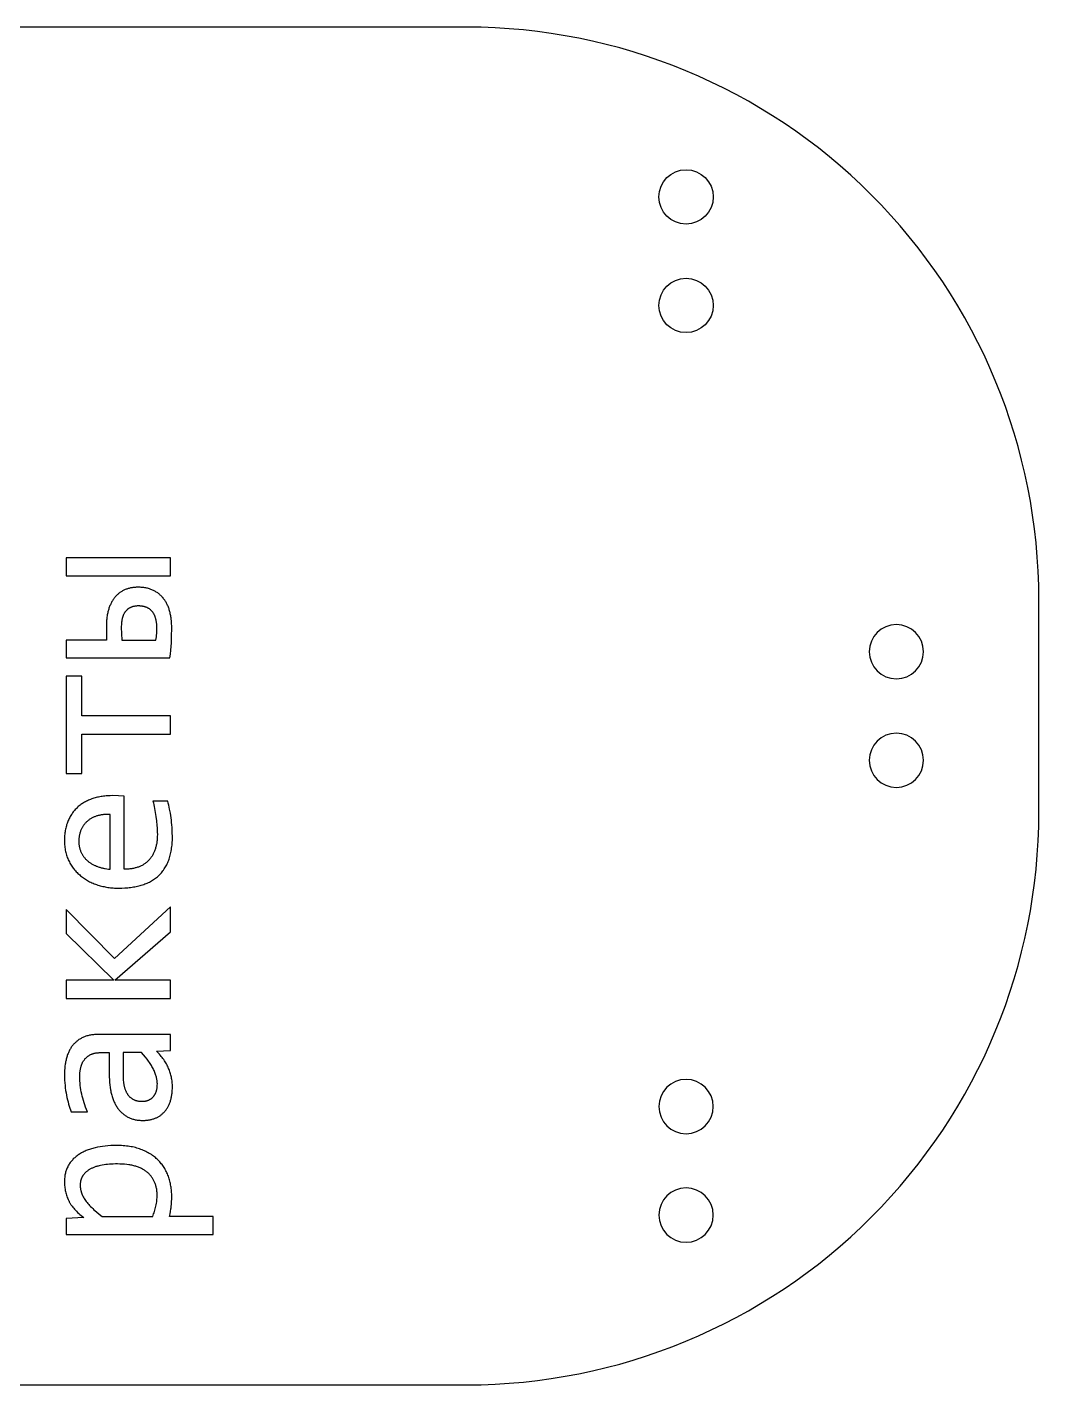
# Model space of a CAD drawing. Extents: x -175 to 175, y 1066 to 1531.
# Drawn here: x 25.9 to 175, y 1066 to 1266 of the extents above; entities that cross this region are included whole.
import ezdxf

# ---------------------------------------------------------------- set-up
doc = ezdxf.new("R2010")
doc.units = 0
doc.layers.add('DEFAULT', color=7, linetype='CONTINUOUS')

msp = doc.modelspace()

# ---------------------------------------------------------------- linework, layer by layer
at = {"layer": 'DEFAULT'}
msp.add_lwpolyline([(175, 1150.32), (175, 1181.68, 0.414214), (90.68, 1266), (-90.68, 1266, 0.414214), (-175, 1181.68), (-175, 1150.32, 0.414214), (-90.68, 1066), (90.68, 1066, 0.414214)], format="xyb", close=True, dxfattribs=at)
for points in [[(47, 1185.18), (47, 1187.81), (31.64, 1187.81), (31.64, 1185.18)], [(37.57, 1175.72), (31.64, 1175.72), (31.64, 1173.09), (46.91, 1173.09), (46.99, 1173.65), (47.05, 1174.21), (47.1, 1174.77), (47.13, 1175.32), (47.17, 1176.38), (47.18, 1177.39), (47.18, 1177.77), (47.16, 1178.13), (47.14, 1178.48), (47.1, 1178.82), (47.08, 1178.98), (47.06, 1179.14), (47.03, 1179.3), (47, 1179.45), (46.97, 1179.6), (46.94, 1179.75), (46.9, 1179.89), (46.86, 1180.03), (46.82, 1180.17), (46.78, 1180.3), (46.73, 1180.43), (46.68, 1180.56), (46.63, 1180.69), (46.58, 1180.81), (46.52, 1180.94), (46.46, 1181.05), (46.4, 1181.17), (46.34, 1181.28), (46.28, 1181.39), (46.21, 1181.5), (46.14, 1181.61), (46.07, 1181.71), (45.99, 1181.81), (45.91, 1181.91), (45.83, 1182), (45.75, 1182.09), (45.67, 1182.18), (45.58, 1182.27), (45.49, 1182.35), (45.4, 1182.43), (45.31, 1182.51), (45.21, 1182.58), (45.11, 1182.65), (45.01, 1182.72), (44.91, 1182.79), (44.8, 1182.85), (44.7, 1182.92), (44.59, 1182.97), (44.47, 1183.03), (44.36, 1183.08), (44.24, 1183.13), (44.12, 1183.18), (44, 1183.22), (43.88, 1183.26), (43.75, 1183.3), (43.62, 1183.34), (43.49, 1183.37), (43.36, 1183.39), (43.22, 1183.42), (43.09, 1183.44), (42.95, 1183.46), (42.8, 1183.47), (42.66, 1183.48), (42.51, 1183.49), (42.36, 1183.49), (42.21, 1183.5), (42.08, 1183.5), (41.96, 1183.49), (41.84, 1183.48), (41.71, 1183.47), (41.59, 1183.46), (41.47, 1183.45), (41.35, 1183.43), (41.24, 1183.41), (41.12, 1183.39), (41, 1183.36), (40.89, 1183.33), (40.78, 1183.3), (40.67, 1183.26), (40.55, 1183.23), (40.44, 1183.19), (40.34, 1183.14), (40.23, 1183.1), (40.12, 1183.05), (40.02, 1183), (39.92, 1182.95), (39.82, 1182.89), (39.72, 1182.83), (39.63, 1182.77), (39.53, 1182.7), (39.44, 1182.63), (39.35, 1182.56), (39.26, 1182.49), (39.18, 1182.41), (39.09, 1182.33), (39.01, 1182.25), (38.93, 1182.16), (38.85, 1182.07), (38.78, 1181.98), (38.7, 1181.89), (38.63, 1181.79), (38.56, 1181.69), (38.49, 1181.59), (38.43, 1181.48), (38.36, 1181.38), (38.3, 1181.26), (38.24, 1181.15), (38.18, 1181.03), (38.13, 1180.91), (38.08, 1180.79), (38.03, 1180.67), (37.98, 1180.54), (37.93, 1180.41), (37.89, 1180.28), (37.85, 1180.14), (37.81, 1180), (37.77, 1179.86), (37.74, 1179.71), (37.71, 1179.57), (37.68, 1179.42), (37.65, 1179.26), (37.63, 1179.11), (37.61, 1178.95), (37.59, 1178.79), (37.58, 1178.62), (37.56, 1178.45), (37.55, 1178.11), (37.54, 1177.76)], [(42.29, 1180.74), (42.21, 1180.74), (42.14, 1180.74), (42.07, 1180.74), (41.99, 1180.73), (41.92, 1180.72), (41.85, 1180.72), (41.78, 1180.71), (41.72, 1180.69), (41.65, 1180.68), (41.58, 1180.67), (41.52, 1180.65), (41.46, 1180.64), (41.39, 1180.62), (41.33, 1180.6), (41.27, 1180.58), (41.21, 1180.55), (41.16, 1180.53), (41.1, 1180.5), (41.04, 1180.48), (40.99, 1180.45), (40.93, 1180.42), (40.88, 1180.38), (40.83, 1180.35), (40.78, 1180.32), (40.73, 1180.28), (40.68, 1180.24), (40.63, 1180.2), (40.59, 1180.16), (40.54, 1180.12), (40.5, 1180.08), (40.45, 1180.03), (40.41, 1179.98), (40.37, 1179.94), (40.33, 1179.89), (40.29, 1179.83), (40.26, 1179.78), (40.22, 1179.73), (40.19, 1179.67), (40.15, 1179.61), (40.12, 1179.55), (40.09, 1179.49), (40.06, 1179.42), (40.03, 1179.36), (40.01, 1179.29), (39.98, 1179.22), (39.96, 1179.15), (39.93, 1179.08), (39.91, 1179), (39.89, 1178.93), (39.87, 1178.85), (39.86, 1178.77), (39.84, 1178.69), (39.83, 1178.61), (39.81, 1178.52), (39.79, 1178.34), (39.77, 1178.16), (39.76, 1177.97), (39.75, 1177.78), (39.75, 1177.57), (39.76, 1176.67), (39.81, 1175.72), (44.86, 1175.72), (44.89, 1175.96), (44.92, 1176.2), (44.94, 1176.43), (44.96, 1176.66), (44.97, 1177.1), (44.98, 1177.54), (44.98, 1177.77), (44.97, 1177.99), (44.96, 1178.1), (44.95, 1178.2), (44.94, 1178.3), (44.92, 1178.4), (44.91, 1178.49), (44.89, 1178.59), (44.88, 1178.68), (44.86, 1178.76), (44.83, 1178.85), (44.81, 1178.93), (44.79, 1179.01), (44.76, 1179.09), (44.73, 1179.17), (44.7, 1179.24), (44.67, 1179.31), (44.64, 1179.38), (44.61, 1179.45), (44.57, 1179.51), (44.54, 1179.58), (44.5, 1179.64), (44.46, 1179.7), (44.42, 1179.76), (44.38, 1179.81), (44.34, 1179.87), (44.3, 1179.92), (44.26, 1179.97), (44.21, 1180.02), (44.17, 1180.06), (44.12, 1180.11), (44.08, 1180.15), (44.03, 1180.19), (43.98, 1180.23), (43.93, 1180.27), (43.88, 1180.3), (43.82, 1180.34), (43.77, 1180.37), (43.72, 1180.4), (43.66, 1180.43), (43.61, 1180.46), (43.55, 1180.49), (43.49, 1180.51), (43.43, 1180.54), (43.37, 1180.56), (43.31, 1180.58), (43.25, 1180.6), (43.19, 1180.62), (43.13, 1180.64), (43.06, 1180.65), (43, 1180.67), (42.94, 1180.68), (42.87, 1180.69), (42.81, 1180.7), (42.75, 1180.71), (42.68, 1180.72), (42.62, 1180.73), (42.55, 1180.73), (42.49, 1180.74), (42.42, 1180.74), (42.35, 1180.74)], [(33.93, 1170.4), (31.64, 1170.4), (31.64, 1156.04), (33.93, 1156.04), (33.93, 1161.87), (47, 1161.87), (47, 1164.57), (33.93, 1164.57)], [(38.51, 1152.8), (38.1, 1152.79), (37.9, 1152.78), (37.71, 1152.77), (37.51, 1152.76), (37.32, 1152.74), (37.13, 1152.72), (36.95, 1152.69), (36.76, 1152.66), (36.58, 1152.63), (36.4, 1152.59), (36.23, 1152.55), (36.05, 1152.51), (35.88, 1152.47), (35.71, 1152.42), (35.55, 1152.36), (35.38, 1152.31), (35.22, 1152.25), (35.06, 1152.19), (34.91, 1152.12), (34.76, 1152.05), (34.61, 1151.98), (34.46, 1151.9), (34.32, 1151.82), (34.18, 1151.74), (34.05, 1151.66), (33.91, 1151.57), (33.78, 1151.48), (33.66, 1151.38), (33.53, 1151.28), (33.41, 1151.18), (33.3, 1151.08), (33.18, 1150.97), (33.07, 1150.86), (32.96, 1150.75), (32.86, 1150.63), (32.76, 1150.51), (32.66, 1150.39), (32.57, 1150.26), (32.48, 1150.13), (32.39, 1150), (32.3, 1149.86), (32.22, 1149.73), (32.14, 1149.59), (32.07, 1149.44), (32, 1149.29), (31.93, 1149.14), (31.87, 1148.99), (31.8, 1148.83), (31.75, 1148.67), (31.69, 1148.51), (31.65, 1148.35), (31.6, 1148.18), (31.56, 1148.01), (31.52, 1147.84), (31.49, 1147.66), (31.46, 1147.48), (31.43, 1147.3), (31.41, 1147.11), (31.39, 1146.92), (31.38, 1146.73), (31.37, 1146.54), (31.36, 1146.34), (31.36, 1146.14), (31.36, 1145.94), (31.37, 1145.74), (31.38, 1145.54), (31.4, 1145.34), (31.42, 1145.15), (31.45, 1144.95), (31.48, 1144.77), (31.52, 1144.58), (31.56, 1144.4), (31.61, 1144.22), (31.66, 1144.04), (31.72, 1143.86), (31.79, 1143.69), (31.85, 1143.52), (31.93, 1143.35), (32, 1143.19), (32.09, 1143.03), (32.17, 1142.87), (32.26, 1142.72), (32.35, 1142.57), (32.45, 1142.42), (32.55, 1142.27), (32.65, 1142.13), (32.76, 1141.99), (32.87, 1141.86), (32.98, 1141.72), (33.1, 1141.59), (33.22, 1141.47), (33.35, 1141.34), (33.47, 1141.22), (33.61, 1141.11), (33.74, 1140.99), (33.88, 1140.88), (34.02, 1140.78), (34.16, 1140.67), (34.31, 1140.57), (34.46, 1140.48), (34.61, 1140.38), (34.77, 1140.29), (34.92, 1140.21), (35.08, 1140.12), (35.25, 1140.04), (35.41, 1139.97), (35.58, 1139.89), (35.75, 1139.82), (35.92, 1139.76), (36.1, 1139.69), (36.28, 1139.63), (36.46, 1139.58), (36.65, 1139.52), (36.83, 1139.47), (37.01, 1139.43), (37.2, 1139.39), (37.39, 1139.35), (37.58, 1139.31), (37.77, 1139.28), (37.96, 1139.26), (38.16, 1139.23), (38.35, 1139.21), (38.55, 1139.2), (38.75, 1139.18), (38.95, 1139.17), (39.15, 1139.17), (39.35, 1139.17), (39.81, 1139.17), (40.26, 1139.19), (40.69, 1139.23), (40.91, 1139.25), (41.12, 1139.28), (41.33, 1139.3), (41.53, 1139.34), (41.73, 1139.37), (41.93, 1139.41), (42.12, 1139.45), (42.32, 1139.5), (42.51, 1139.55), (42.69, 1139.6), (42.88, 1139.66), (43.05, 1139.72), (43.23, 1139.78), (43.4, 1139.85), (43.57, 1139.92), (43.74, 1140), (43.9, 1140.07), (44.05, 1140.16), (44.21, 1140.24), (44.36, 1140.33), (44.51, 1140.43), (44.65, 1140.52), (44.79, 1140.62), (44.93, 1140.73), (45.06, 1140.84), (45.19, 1140.95), (45.31, 1141.06), (45.43, 1141.18), (45.55, 1141.31), (45.67, 1141.44), (45.78, 1141.57), (45.88, 1141.7), (45.98, 1141.84), (46.08, 1141.99), (46.18, 1142.14), (46.27, 1142.29), (46.36, 1142.44), (46.44, 1142.6), (46.52, 1142.77), (46.6, 1142.93), (46.67, 1143.11), (46.74, 1143.28), (46.8, 1143.46), (46.87, 1143.65), (46.92, 1143.84), (46.97, 1144.03), (47.02, 1144.23), (47.07, 1144.43), (47.11, 1144.63), (47.14, 1144.84), (47.17, 1145.06), (47.2, 1145.28), (47.22, 1145.5), (47.24, 1145.73), (47.26, 1145.96), (47.27, 1146.19), (47.27, 1146.43), (47.28, 1146.68), (47.26, 1147.41), (47.23, 1148.12), (47.2, 1148.48), (47.17, 1148.83), (47.13, 1149.17), (47.08, 1149.52), (46.98, 1150.19), (46.86, 1150.82), (46.8, 1151.12), (46.73, 1151.41), (46.66, 1151.7), (46.59, 1151.97), (44.4, 1151.97), (44.47, 1151.72), (44.53, 1151.46), (44.59, 1151.19), (44.65, 1150.91), (44.76, 1150.32), (44.86, 1149.71), (44.94, 1149.07), (45, 1148.41), (45.03, 1148.07), (45.04, 1147.74), (45.05, 1147.4), (45.06, 1147.06), (45.05, 1146.76), (45.04, 1146.46), (45.03, 1146.32), (45.01, 1146.17), (45, 1146.03), (44.98, 1145.9), (44.96, 1145.76), (44.93, 1145.63), (44.91, 1145.5), (44.88, 1145.37), (44.85, 1145.24), (44.81, 1145.12), (44.78, 1144.99), (44.74, 1144.87), (44.7, 1144.76), (44.66, 1144.64), (44.61, 1144.53), (44.56, 1144.42), (44.51, 1144.31), (44.46, 1144.2), (44.4, 1144.1), (44.35, 1144), (44.29, 1143.9), (44.22, 1143.8), (44.16, 1143.71), (44.09, 1143.61), (44.02, 1143.52), (43.95, 1143.44), (43.87, 1143.35), (43.79, 1143.27), (43.71, 1143.19), (43.63, 1143.11), (43.55, 1143.03), (43.46, 1142.96), (43.37, 1142.89), (43.28, 1142.82), (43.19, 1142.75), (43.09, 1142.69), (43, 1142.63), (42.9, 1142.57), (42.8, 1142.52), (42.69, 1142.47), (42.59, 1142.41), (42.48, 1142.37), (42.37, 1142.32), (42.26, 1142.28), (42.14, 1142.24), (42.03, 1142.2), (41.91, 1142.17), (41.79, 1142.14), (41.67, 1142.11), (41.54, 1142.08), (41.41, 1142.06), (41.29, 1142.03), (41.15, 1142.01), (41.02, 1142), (40.88, 1141.98), (40.75, 1141.97), (40.61, 1141.96), (40.47, 1141.96), (40.32, 1141.95), (40.18, 1141.95), (40.18, 1152.74)], [(38.12, 1150.03), (38, 1150.04), (37.87, 1150.04), (37.75, 1150.04), (37.62, 1150.04), (37.5, 1150.03), (37.38, 1150.02), (37.26, 1150.02), (37.14, 1150), (37.03, 1149.99), (36.91, 1149.97), (36.8, 1149.96), (36.69, 1149.94), (36.57, 1149.91), (36.47, 1149.89), (36.36, 1149.86), (36.25, 1149.83), (36.14, 1149.8), (36.04, 1149.77), (35.94, 1149.73), (35.84, 1149.69), (35.74, 1149.65), (35.65, 1149.61), (35.55, 1149.57), (35.46, 1149.52), (35.37, 1149.47), (35.28, 1149.42), (35.19, 1149.37), (35.11, 1149.31), (35.03, 1149.26), (34.95, 1149.2), (34.87, 1149.14), (34.79, 1149.07), (34.71, 1149.01), (34.64, 1148.94), (34.57, 1148.87), (34.5, 1148.8), (34.43, 1148.73), (34.37, 1148.65), (34.3, 1148.58), (34.24, 1148.5), (34.18, 1148.42), (34.13, 1148.33), (34.07, 1148.25), (34.02, 1148.16), (33.97, 1148.07), (33.92, 1147.98), (33.88, 1147.89), (33.83, 1147.8), (33.79, 1147.7), (33.75, 1147.6), (33.72, 1147.5), (33.68, 1147.4), (33.65, 1147.29), (33.62, 1147.19), (33.6, 1147.08), (33.57, 1146.97), (33.55, 1146.86), (33.54, 1146.74), (33.52, 1146.63), (33.51, 1146.51), (33.5, 1146.39), (33.49, 1146.27), (33.49, 1146.15), (33.49, 1146.02), (33.49, 1145.91), (33.49, 1145.81), (33.5, 1145.7), (33.51, 1145.59), (33.52, 1145.49), (33.54, 1145.39), (33.55, 1145.29), (33.57, 1145.19), (33.59, 1145.09), (33.62, 1144.99), (33.65, 1144.89), (33.68, 1144.8), (33.71, 1144.71), (33.75, 1144.61), (33.78, 1144.52), (33.82, 1144.43), (33.87, 1144.34), (33.91, 1144.25), (33.96, 1144.17), (34.01, 1144.08), (34.06, 1144), (34.12, 1143.92), (34.17, 1143.84), (34.23, 1143.76), (34.29, 1143.68), (34.35, 1143.61), (34.42, 1143.54), (34.48, 1143.46), (34.55, 1143.39), (34.62, 1143.32), (34.7, 1143.26), (34.77, 1143.19), (34.85, 1143.13), (34.93, 1143.06), (35.01, 1143), (35.09, 1142.94), (35.18, 1142.88), (35.27, 1142.83), (35.36, 1142.77), (35.45, 1142.72), (35.54, 1142.67), (35.63, 1142.62), (35.73, 1142.57), (35.83, 1142.52), (35.93, 1142.48), (36.03, 1142.43), (36.14, 1142.39), (36.24, 1142.35), (36.35, 1142.31), (36.46, 1142.27), (36.57, 1142.24), (36.68, 1142.2), (36.79, 1142.17), (36.91, 1142.14), (37.02, 1142.11), (37.14, 1142.09), (37.26, 1142.06), (37.38, 1142.04), (37.62, 1142), (37.87, 1141.97), (38.12, 1141.95)], [(47, 1136.41), (38.72, 1128.81), (31.64, 1136.01), (31.64, 1132.49), (38.66, 1125.59), (31.64, 1125.59), (31.64, 1122.93), (47, 1122.93), (47, 1125.59), (38.77, 1125.59), (47, 1132.75)], [(44.93, 1115.17), (47, 1115.23), (47, 1117.62), (36.41, 1117.62), (36.25, 1117.62), (36.09, 1117.61), (35.94, 1117.61), (35.79, 1117.59), (35.64, 1117.58), (35.49, 1117.56), (35.35, 1117.54), (35.21, 1117.52), (35.07, 1117.49), (34.94, 1117.46), (34.8, 1117.43), (34.67, 1117.39), (34.54, 1117.35), (34.42, 1117.3), (34.3, 1117.26), (34.18, 1117.21), (34.06, 1117.15), (33.94, 1117.1), (33.83, 1117.04), (33.72, 1116.98), (33.62, 1116.91), (33.51, 1116.85), (33.41, 1116.78), (33.31, 1116.7), (33.21, 1116.63), (33.12, 1116.55), (33.02, 1116.47), (32.93, 1116.39), (32.85, 1116.3), (32.76, 1116.21), (32.68, 1116.12), (32.6, 1116.02), (32.52, 1115.92), (32.45, 1115.82), (32.38, 1115.72), (32.31, 1115.61), (32.24, 1115.5), (32.18, 1115.39), (32.11, 1115.28), (32.05, 1115.16), (32, 1115.04), (31.94, 1114.92), (31.89, 1114.8), (31.84, 1114.67), (31.79, 1114.54), (31.75, 1114.41), (31.71, 1114.27), (31.67, 1114.13), (31.63, 1113.99), (31.6, 1113.85), (31.56, 1113.7), (31.53, 1113.56), (31.51, 1113.41), (31.48, 1113.26), (31.44, 1112.95), (31.4, 1112.63), (31.38, 1112.3), (31.37, 1111.97), (31.36, 1111.62), (31.37, 1111.24), (31.38, 1110.86), (31.41, 1110.48), (31.45, 1110.11), (31.49, 1109.74), (31.54, 1109.37), (31.6, 1109.02), (31.67, 1108.67), (31.74, 1108.33), (31.81, 1108), (31.9, 1107.67), (31.98, 1107.36), (32.16, 1106.77), (32.25, 1106.5), (32.34, 1106.24), (34.74, 1106.24), (34.49, 1106.9), (34.38, 1107.23), (34.27, 1107.56), (34.17, 1107.89), (34.08, 1108.21), (33.99, 1108.53), (33.92, 1108.84), (33.85, 1109.16), (33.79, 1109.48), (33.74, 1109.8), (33.7, 1110.12), (33.67, 1110.44), (33.64, 1110.76), (33.63, 1111.08), (33.63, 1111.41), (33.63, 1111.63), (33.64, 1111.84), (33.65, 1112.05), (33.67, 1112.15), (33.68, 1112.25), (33.69, 1112.34), (33.71, 1112.44), (33.72, 1112.53), (33.74, 1112.62), (33.76, 1112.71), (33.78, 1112.8), (33.81, 1112.88), (33.83, 1112.97), (33.86, 1113.05), (33.88, 1113.13), (33.91, 1113.21), (33.95, 1113.29), (33.98, 1113.36), (34.01, 1113.44), (34.05, 1113.51), (34.09, 1113.58), (34.13, 1113.64), (34.17, 1113.71), (34.21, 1113.78), (34.25, 1113.84), (34.3, 1113.9), (34.35, 1113.96), (34.39, 1114.01), (34.44, 1114.07), (34.5, 1114.12), (34.55, 1114.18), (34.6, 1114.23), (34.66, 1114.27), (34.71, 1114.32), (34.77, 1114.37), (34.83, 1114.41), (34.89, 1114.45), (34.95, 1114.49), (35.01, 1114.53), (35.07, 1114.57), (35.13, 1114.6), (35.2, 1114.64), (35.26, 1114.67), (35.33, 1114.7), (35.4, 1114.72), (35.47, 1114.75), (35.54, 1114.78), (35.61, 1114.8), (35.68, 1114.82), (35.75, 1114.84), (35.83, 1114.86), (35.9, 1114.87), (35.98, 1114.89), (36.06, 1114.9), (36.13, 1114.91), (36.21, 1114.92), (36.29, 1114.93), (36.37, 1114.93), (36.46, 1114.94), (36.54, 1114.94), (36.63, 1114.94), (37.97, 1114.94), (37.97, 1111.76), (37.98, 1111.35), (37.99, 1110.94), (38.02, 1110.56), (38.05, 1110.18), (38.1, 1109.82), (38.16, 1109.47), (38.19, 1109.3), (38.22, 1109.13), (38.26, 1108.97), (38.3, 1108.8), (38.34, 1108.65), (38.39, 1108.49), (38.43, 1108.34), (38.48, 1108.19), (38.54, 1108.05), (38.59, 1107.91), (38.65, 1107.77), (38.71, 1107.64), (38.77, 1107.5), (38.84, 1107.38), (38.9, 1107.25), (38.97, 1107.13), (39.05, 1107.01), (39.12, 1106.89), (39.2, 1106.78), (39.28, 1106.67), (39.36, 1106.57), (39.45, 1106.46), (39.53, 1106.36), (39.62, 1106.27), (39.71, 1106.18), (39.81, 1106.09), (39.9, 1106), (40, 1105.92), (40.1, 1105.84), (40.2, 1105.76), (40.3, 1105.69), (40.4, 1105.62), (40.51, 1105.56), (40.62, 1105.49), (40.73, 1105.44), (40.84, 1105.38), (40.95, 1105.33), (41.07, 1105.28), (41.19, 1105.23), (41.31, 1105.19), (41.43, 1105.15), (41.55, 1105.12), (41.68, 1105.09), (41.81, 1105.06), (41.94, 1105.03), (42.07, 1105.01), (42.2, 1104.99), (42.34, 1104.98), (42.47, 1104.97), (42.61, 1104.96), (42.76, 1104.95), (42.9, 1104.95), (43.02, 1104.95), (43.13, 1104.95), (43.24, 1104.96), (43.36, 1104.97), (43.47, 1104.98), (43.58, 1104.99), (43.69, 1105), (43.8, 1105.02), (43.91, 1105.04), (44.01, 1105.06), (44.12, 1105.08), (44.22, 1105.11), (44.32, 1105.14), (44.43, 1105.17), (44.53, 1105.2), (44.63, 1105.23), (44.73, 1105.27), (44.82, 1105.31), (44.92, 1105.35), (45.01, 1105.39), (45.11, 1105.44), (45.2, 1105.49), (45.28, 1105.54), (45.37, 1105.6), (45.46, 1105.65), (45.54, 1105.71), (45.62, 1105.77), (45.71, 1105.84), (45.78, 1105.91), (45.86, 1105.97), (45.94, 1106.05), (46.01, 1106.12), (46.09, 1106.2), (46.16, 1106.28), (46.23, 1106.36), (46.29, 1106.44), (46.36, 1106.53), (46.42, 1106.62), (46.48, 1106.71), (46.54, 1106.81), (46.6, 1106.9), (46.65, 1107), (46.7, 1107.11), (46.75, 1107.21), (46.8, 1107.32), (46.85, 1107.43), (46.9, 1107.54), (46.94, 1107.66), (46.98, 1107.78), (47.02, 1107.9), (47.05, 1108.02), (47.09, 1108.15), (47.12, 1108.28), (47.14, 1108.41), (47.17, 1108.55), (47.19, 1108.69), (47.21, 1108.83), (47.23, 1108.97), (47.24, 1109.12), (47.25, 1109.27), (47.26, 1109.43), (47.27, 1109.59), (47.28, 1109.91), (47.27, 1110.09), (47.27, 1110.26), (47.26, 1110.44), (47.24, 1110.61), (47.22, 1110.78), (47.2, 1110.96), (47.17, 1111.13), (47.14, 1111.3), (47.1, 1111.47), (47.06, 1111.64), (47.02, 1111.8), (46.97, 1111.97), (46.91, 1112.13), (46.85, 1112.3), (46.79, 1112.46), (46.72, 1112.62), (46.65, 1112.79), (46.58, 1112.95), (46.49, 1113.11), (46.41, 1113.27), (46.31, 1113.43), (46.21, 1113.59), (46.11, 1113.75), (46, 1113.91), (45.89, 1114.07), (45.77, 1114.23), (45.64, 1114.38), (45.51, 1114.54), (45.37, 1114.7), (45.23, 1114.86), (45.09, 1115.02)], [(40.01, 1111.56), (40.01, 1111.32), (40.02, 1111.08), (40.03, 1110.85), (40.06, 1110.64), (40.08, 1110.43), (40.1, 1110.32), (40.12, 1110.22), (40.14, 1110.13), (40.16, 1110.03), (40.18, 1109.94), (40.21, 1109.85), (40.23, 1109.76), (40.26, 1109.67), (40.29, 1109.59), (40.32, 1109.5), (40.35, 1109.42), (40.38, 1109.34), (40.41, 1109.27), (40.45, 1109.19), (40.48, 1109.12), (40.52, 1109.05), (40.56, 1108.98), (40.6, 1108.91), (40.64, 1108.85), (40.68, 1108.79), (40.73, 1108.73), (40.77, 1108.67), (40.82, 1108.61), (40.87, 1108.56), (40.91, 1108.5), (40.96, 1108.45), (41.02, 1108.4), (41.07, 1108.36), (41.12, 1108.31), (41.18, 1108.27), (41.23, 1108.23), (41.29, 1108.19), (41.35, 1108.15), (41.4, 1108.11), (41.46, 1108.08), (41.53, 1108.05), (41.59, 1108.02), (41.65, 1107.99), (41.72, 1107.96), (41.78, 1107.94), (41.85, 1107.91), (41.92, 1107.89), (41.98, 1107.87), (42.05, 1107.85), (42.13, 1107.84), (42.2, 1107.82), (42.27, 1107.81), (42.34, 1107.8), (42.42, 1107.79), (42.49, 1107.78), (42.57, 1107.77), (42.65, 1107.77), (42.73, 1107.77), (42.81, 1107.77), (42.86, 1107.77), (42.92, 1107.77), (42.97, 1107.77), (43.03, 1107.77), (43.08, 1107.78), (43.13, 1107.79), (43.19, 1107.79), (43.24, 1107.8), (43.29, 1107.81), (43.35, 1107.82), (43.4, 1107.83), (43.45, 1107.84), (43.5, 1107.86), (43.55, 1107.87), (43.61, 1107.89), (43.66, 1107.9), (43.71, 1107.92), (43.76, 1107.94), (43.81, 1107.96), (43.85, 1107.98), (43.9, 1108.01), (43.95, 1108.03), (43.99, 1108.06), (44.04, 1108.08), (44.08, 1108.11), (44.13, 1108.14), (44.17, 1108.17), (44.21, 1108.2), (44.25, 1108.24), (44.3, 1108.27), (44.34, 1108.31), (44.38, 1108.35), (44.41, 1108.39), (44.45, 1108.43), (44.49, 1108.47), (44.52, 1108.51), (44.56, 1108.56), (44.59, 1108.6), (44.63, 1108.65), (44.66, 1108.7), (44.69, 1108.75), (44.72, 1108.8), (44.75, 1108.85), (44.77, 1108.91), (44.8, 1108.97), (44.83, 1109.02), (44.85, 1109.08), (44.87, 1109.14), (44.9, 1109.21), (44.92, 1109.27), (44.94, 1109.33), (44.95, 1109.4), (44.97, 1109.47), (44.98, 1109.54), (45, 1109.61), (45.01, 1109.69), (45.02, 1109.76), (45.03, 1109.84), (45.04, 1109.92), (45.05, 1110), (45.05, 1110.08), (45.05, 1110.16), (45.06, 1110.34), (45.06, 1110.39), (45.05, 1110.45), (45.05, 1110.51), (45.05, 1110.57), (45.04, 1110.69), (45.02, 1110.81), (45, 1110.94), (44.98, 1111.06), (44.95, 1111.19), (44.92, 1111.32), (44.88, 1111.45), (44.84, 1111.59), (44.79, 1111.73), (44.74, 1111.86), (44.69, 1112.01), (44.63, 1112.15), (44.57, 1112.29), (44.5, 1112.44), (44.43, 1112.59), (44.35, 1112.74), (44.27, 1112.89), (44.18, 1113.04), (44.09, 1113.19), (43.99, 1113.35), (43.88, 1113.5), (43.78, 1113.66), (43.66, 1113.82), (43.55, 1113.97), (43.29, 1114.29), (43.02, 1114.62), (42.73, 1114.94), (40.01, 1114.94)], [(39.04, 1101.26), (38.61, 1101.26), (38.19, 1101.24), (37.78, 1101.22), (37.38, 1101.18), (36.99, 1101.13), (36.61, 1101.07), (36.24, 1101), (35.88, 1100.93), (35.71, 1100.88), (35.54, 1100.84), (35.37, 1100.79), (35.2, 1100.74), (35.04, 1100.68), (34.88, 1100.63), (34.72, 1100.57), (34.57, 1100.5), (34.42, 1100.44), (34.28, 1100.37), (34.13, 1100.3), (33.99, 1100.23), (33.86, 1100.16), (33.72, 1100.08), (33.59, 1100), (33.47, 1099.92), (33.34, 1099.83), (33.22, 1099.74), (33.11, 1099.65), (32.99, 1099.56), (32.88, 1099.46), (32.78, 1099.37), (32.67, 1099.27), (32.58, 1099.16), (32.48, 1099.06), (32.39, 1098.95), (32.3, 1098.84), (32.22, 1098.73), (32.13, 1098.61), (32.06, 1098.49), (31.98, 1098.37), (31.91, 1098.25), (31.88, 1098.19), (31.85, 1098.12), (31.78, 1097.99), (31.72, 1097.86), (31.67, 1097.73), (31.62, 1097.59), (31.58, 1097.46), (31.54, 1097.32), (31.5, 1097.17), (31.47, 1097.03), (31.44, 1096.88), (31.41, 1096.73), (31.4, 1096.58), (31.38, 1096.42), (31.37, 1096.26), (31.36, 1096.1), (31.36, 1095.94), (31.36, 1095.75), (31.37, 1095.56), (31.38, 1095.38), (31.4, 1095.19), (31.42, 1095.01), (31.45, 1094.83), (31.48, 1094.65), (31.52, 1094.48), (31.56, 1094.3), (31.61, 1094.13), (31.66, 1093.96), (31.72, 1093.79), (31.78, 1093.62), (31.85, 1093.45), (31.92, 1093.29), (32, 1093.12), (32.04, 1093.04), (32.08, 1092.96), (32.12, 1092.88), (32.17, 1092.8), (32.22, 1092.72), (32.27, 1092.64), (32.32, 1092.56), (32.37, 1092.48), (32.48, 1092.32), (32.6, 1092.17), (32.73, 1092.01), (32.87, 1091.86), (33.01, 1091.71), (33.16, 1091.56), (33.31, 1091.41), (33.48, 1091.26), (33.65, 1091.11), (33.83, 1090.96), (34.01, 1090.82), (34.21, 1090.67), (31.64, 1090.5), (31.64, 1088.13), (53.27, 1088.13), (53.27, 1090.8), (46.85, 1090.8), (46.93, 1091.17), (47, 1091.54), (47.06, 1091.91), (47.09, 1092.09), (47.11, 1092.27), (47.14, 1092.64), (47.16, 1093), (47.18, 1093.37), (47.18, 1093.73), (47.18, 1093.93), (47.18, 1094.13), (47.17, 1094.33), (47.15, 1094.52), (47.13, 1094.72), (47.11, 1094.91), (47.09, 1095.1), (47.06, 1095.28), (47.02, 1095.47), (46.99, 1095.65), (46.94, 1095.83), (46.9, 1096.01), (46.85, 1096.19), (46.8, 1096.37), (46.74, 1096.54), (46.68, 1096.72), (46.61, 1096.89), (46.54, 1097.06), (46.47, 1097.22), (46.39, 1097.38), (46.31, 1097.54), (46.23, 1097.7), (46.14, 1097.85), (46.05, 1098), (45.95, 1098.15), (45.85, 1098.3), (45.75, 1098.44), (45.64, 1098.58), (45.52, 1098.71), (45.41, 1098.85), (45.29, 1098.98), (45.16, 1099.1), (45.04, 1099.23), (44.9, 1099.35), (44.77, 1099.47), (44.63, 1099.58), (44.48, 1099.69), (44.33, 1099.8), (44.18, 1099.91), (44.02, 1100.01), (43.86, 1100.1), (43.7, 1100.2), (43.53, 1100.29), (43.36, 1100.37), (43.18, 1100.46), (43, 1100.54), (42.81, 1100.62), (42.62, 1100.69), (42.43, 1100.76), (42.23, 1100.82), (42.03, 1100.88), (41.83, 1100.94), (41.62, 1100.99), (41.4, 1101.04), (41.19, 1101.08), (40.96, 1101.12), (40.74, 1101.15), (40.51, 1101.18), (40.27, 1101.21), (40.04, 1101.23), (39.79, 1101.24), (39.55, 1101.25), (39.3, 1101.26)], [(39.17, 1098.54), (38.87, 1098.54), (38.57, 1098.53), (38.29, 1098.51), (38.01, 1098.49), (37.73, 1098.47), (37.46, 1098.44), (37.2, 1098.4), (36.95, 1098.36), (36.7, 1098.32), (36.46, 1098.26), (36.34, 1098.23), (36.23, 1098.2), (36.12, 1098.17), (36.01, 1098.14), (35.9, 1098.1), (35.8, 1098.06), (35.7, 1098.02), (35.6, 1097.98), (35.5, 1097.94), (35.4, 1097.9), (35.31, 1097.85), (35.22, 1097.8), (35.13, 1097.76), (35.04, 1097.71), (34.96, 1097.65), (34.88, 1097.6), (34.8, 1097.54), (34.72, 1097.49), (34.65, 1097.43), (34.58, 1097.37), (34.51, 1097.31), (34.44, 1097.24), (34.38, 1097.18), (34.31, 1097.11), (34.26, 1097.04), (34.2, 1096.97), (34.14, 1096.9), (34.09, 1096.82), (34.07, 1096.79), (34.04, 1096.75), (34.02, 1096.71), (34, 1096.67), (33.98, 1096.63), (33.95, 1096.59), (33.93, 1096.55), (33.92, 1096.51), (33.9, 1096.47), (33.88, 1096.43), (33.86, 1096.39), (33.85, 1096.34), (33.83, 1096.3), (33.82, 1096.26), (33.8, 1096.21), (33.79, 1096.17), (33.78, 1096.13), (33.76, 1096.08), (33.75, 1096.04), (33.74, 1095.99), (33.73, 1095.94), (33.73, 1095.9), (33.72, 1095.85), (33.71, 1095.8), (33.7, 1095.7), (33.69, 1095.6), (33.69, 1095.5), (33.69, 1095.4), (33.69, 1095.34), (33.69, 1095.28), (33.69, 1095.21), (33.7, 1095.15), (33.7, 1095.08), (33.71, 1095.02), (33.72, 1094.96), (33.73, 1094.89), (33.74, 1094.83), (33.75, 1094.76), (33.76, 1094.7), (33.78, 1094.64), (33.79, 1094.57), (33.81, 1094.51), (33.85, 1094.38), (33.87, 1094.31), (33.89, 1094.25), (33.92, 1094.18), (33.94, 1094.11), (33.97, 1094.05), (34, 1093.98), (34.03, 1093.91), (34.06, 1093.85), (34.1, 1093.78), (34.13, 1093.71), (34.21, 1093.57), (34.29, 1093.44), (34.38, 1093.3), (34.48, 1093.16), (34.59, 1093.01), (34.7, 1092.87), (34.82, 1092.72), (34.95, 1092.58), (35.08, 1092.43), (35.23, 1092.27), (35.38, 1092.12), (35.54, 1091.96), (35.71, 1091.8), (36.07, 1091.48), (36.48, 1091.14), (36.92, 1090.8), (44.37, 1090.8), (44.44, 1090.98), (44.51, 1091.17), (44.58, 1091.36), (44.64, 1091.55), (44.7, 1091.74), (44.75, 1091.94), (44.8, 1092.14), (44.85, 1092.34), (44.89, 1092.54), (44.93, 1092.74), (44.96, 1092.95), (44.98, 1093.14), (45, 1093.34), (45.02, 1093.54), (45.02, 1093.74), (45.03, 1093.93), (45.02, 1094.07), (45.02, 1094.2), (45.01, 1094.33), (45, 1094.46), (44.99, 1094.58), (44.97, 1094.71), (44.96, 1094.83), (44.93, 1094.95), (44.91, 1095.07), (44.88, 1095.19), (44.85, 1095.31), (44.82, 1095.42), (44.78, 1095.53), (44.75, 1095.64), (44.7, 1095.75), (44.66, 1095.86), (44.61, 1095.96), (44.56, 1096.06), (44.51, 1096.17), (44.46, 1096.27), (44.4, 1096.36), (44.34, 1096.46), (44.27, 1096.55), (44.2, 1096.64), (44.13, 1096.73), (44.06, 1096.82), (43.99, 1096.91), (43.91, 1096.99), (43.83, 1097.08), (43.74, 1097.16), (43.65, 1097.24), (43.56, 1097.31), (43.47, 1097.39), (43.38, 1097.46), (43.28, 1097.53), (43.18, 1097.6), (43.07, 1097.67), (42.96, 1097.73), (42.85, 1097.79), (42.74, 1097.85), (42.63, 1097.91), (42.51, 1097.96), (42.39, 1098.01), (42.26, 1098.06), (42.13, 1098.11), (42, 1098.15), (41.87, 1098.19), (41.73, 1098.23), (41.6, 1098.27), (41.45, 1098.3), (41.31, 1098.34), (41.16, 1098.37), (41.01, 1098.39), (40.86, 1098.42), (40.54, 1098.46), (40.22, 1098.5), (39.88, 1098.52), (39.53, 1098.53)]]:
    msp.add_lwpolyline(points, close=True, dxfattribs=at)
for centre in [(123, 1241, 105), (123, 1225, 105)]:
    msp.add_circle(centre, 4, dxfattribs=at)
at = {"layer": 'DEFAULT', "extrusion": (0, 0, -1)}
for centre in [(-154, 1174, -105), (-154, 1158, -105), (-123, 1107, -105), (-123, 1091, -105)]:
    msp.add_circle(centre, 4, dxfattribs=at)

doc.saveas('drawing.dxf')
